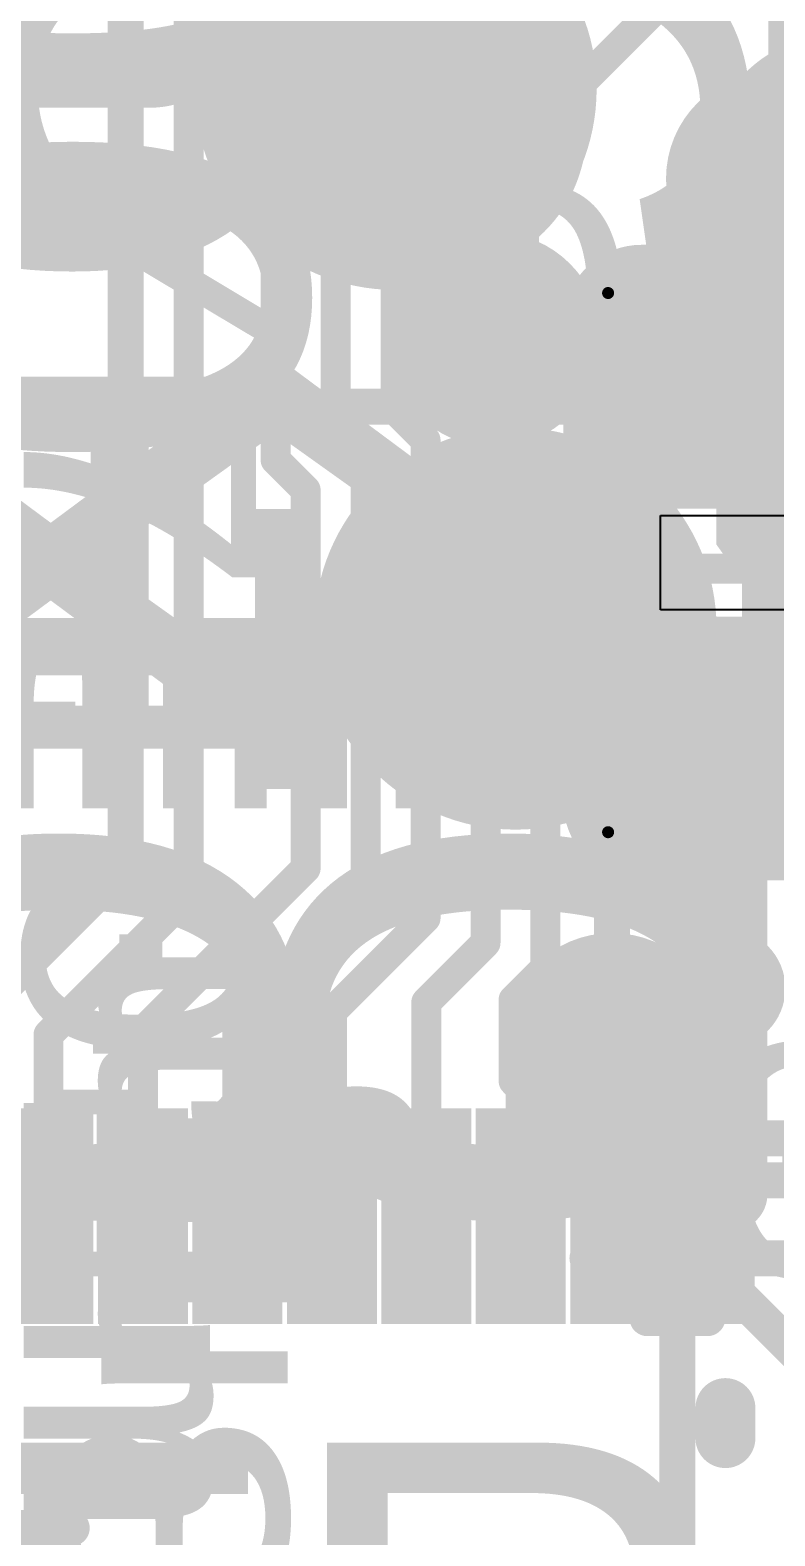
# Model space of a CAD drawing. Header units: inches. Extents: x -2.12 to 4.45, y -3.15 to 1.57.
# Drawn here: x 2.6219 to 2.746, y -0.3469 to -0.0958 of the extents above; entities that cross this region are included whole.
import ezdxf

# ---------------------------------------------------------------- set-up
doc = ezdxf.new("R2010")
doc.units = ezdxf.units.IN
doc.header["$MEASUREMENT"] = 0
for name, color, linetype in [('Bottom', 5, 'Continuous'), ('Bottom Paste', 16, 'Continuous'), ('Bottom Solder', 6, 'Continuous'), ('bPlace', 56, 'Continuous'), ('Measures', 56, 'Continuous'), ('tDocu', 76, 'Continuous'), ('Top', 1, 'Continuous'), ('Top Glue Points', 56, 'Continuous'), ('Top Overlay', 2, 'Continuous'), ('Top Paste', 8, 'Continuous'), ('Top Solder', 216, 'Continuous'), ('Top Value', 56, 'Continuous'), ('tPlace', 56, 'Continuous'), ('Via Holes', 16, 'Continuous')]:
    doc.layers.add(name, color=color, linetype=linetype)
doc.styles.add('Arial', font='', dxfattribs={"height": 0.2})
doc.styles.add('Courier New', font='', dxfattribs={"height": 0.2})
doc.styles.get('Arial').set_extended_font_data('Arial')
doc.styles.get('Courier New').set_extended_font_data('Courier New')

# ---------------------------------------------------------------- blocks, each defined once
blk = doc.blocks.new('SOD323_NEX_L_3')
at = {"layer": 'Measures', "style": 'Courier New'}
for s, height, p in [('0.071in/1.803mm', 0.03875, (-0.159, -0.172)), ('Default Padstyle: RX41p5Y16D0T', 0.0775, (-0.644, -0.333))]:
    blk.add_text(s, height=height, dxfattribs=at).set_placement(p)
blk = doc.blocks.new('SOD323_NEX_L_8')
at = {"layer": 'Measures', "style": 'Courier New'}
for s, p in [('Alt 1 Padstyle: OX60Y90D30P', (-0.583, -0.408)), ('Alt 2 Padstyle: OX90Y60D30P', (-0.583, -0.483))]:
    blk.add_text(s, height=0.0775, dxfattribs=at).set_placement(p)
blk = doc.blocks.new('SMT_PAD_R1_5MM_B_12')
at = {"layer": 'Bottom'}
h = blk.add_hatch(color=5, dxfattribs=at)
edge = h.paths.add_edge_path()
edge.add_arc((0, 0), 0.02953, 0, 360)
at = {"layer": 'Bottom Paste'}
h = blk.add_hatch(color=16, dxfattribs=at)
edge = h.paths.add_edge_path()
edge.add_arc((0, 0), 0.02953, 0, 360)
at = {"layer": 'Bottom Solder'}
h = blk.add_hatch(color=6, dxfattribs=at)
edge = h.paths.add_edge_path()
edge.add_arc((0, 0), 0.03353, 0, 360)
blk = doc.blocks.new('SMT_PAD_R1_5MM_B_21')
at = {"layer": 'Bottom'}
h = blk.add_hatch(color=5, dxfattribs=at)
edge = h.paths.add_edge_path()
edge.add_arc((0, 0), 0.02953, 0, 360)
at = {"layer": 'Bottom Paste'}
h = blk.add_hatch(color=16, dxfattribs=at)
edge = h.paths.add_edge_path()
edge.add_arc((0, 0), 0.02953, 0, 360)
at = {"layer": 'Bottom Solder'}
h = blk.add_hatch(color=6, dxfattribs=at)
edge = h.paths.add_edge_path()
edge.add_arc((0, 0), 0.03353, 0, 360)
blk = doc.blocks.new('SMD3225_3_2X2_5X0_7_MTC_L_110')
at = {"layer": 'Measures', "const_width": 0.006}
blk.add_lwpolyline([(0.351, 0.065), (0.366, 0.065)], dxfattribs=at)
at = {"layer": 'Measures', "const_width": 0.003}
blk.add_lwpolyline([(0.3645, 0.065, 1), (0.3675, 0.065, 1)], format="xyb", close=True, dxfattribs=at)
at = {"layer": 'Measures', "style": 'Courier New'}
blk.add_text('0.037in/0.94mm', height=0.03875, dxfattribs=at).set_placement((-0.115, 0.185))
blk = doc.blocks.new('RP2040TR7_RPI_L_111')
at = {"layer": 'Top'}
for points in [[(-0.118, 0.10588), (-0.118, 0.09888), (-0.146, 0.09888), (-0.146, 0.10588)], [(-0.118, 0.09013), (-0.118, 0.08313), (-0.146, 0.08313), (-0.146, 0.09013)], [(-0.118, 0.07438), (-0.118, 0.06738), (-0.146, 0.06738), (-0.146, 0.07438)], [(-0.118, 0.05863), (-0.118, 0.05163), (-0.146, 0.05163), (-0.146, 0.05863)], [(-0.118, 0.04288), (-0.118, 0.03588), (-0.146, 0.03588), (-0.146, 0.04288)], [(-0.118, 0.02713), (-0.118, 0.02013), (-0.146, 0.02013), (-0.146, 0.02713)], [(-0.118, 0.01138), (-0.118, 0.00438), (-0.146, 0.00438), (-0.146, 0.01138)], [(-0.118, -0.00438), (-0.118, -0.01138), (-0.146, -0.01138), (-0.146, -0.00438)]]:
    blk.add_hatch(color=1, dxfattribs=at).paths.add_polyline_path(points)
at = {"layer": 'Top Paste'}
for points in [[(-0.118, 0.10588), (-0.118, 0.09888), (-0.146, 0.09888), (-0.146, 0.10588)], [(-0.118, 0.09013), (-0.118, 0.08313), (-0.146, 0.08313), (-0.146, 0.09013)], [(-0.118, 0.07438), (-0.118, 0.06738), (-0.146, 0.06738), (-0.146, 0.07438)], [(-0.118, 0.05863), (-0.118, 0.05163), (-0.146, 0.05163), (-0.146, 0.05863)], [(-0.118, 0.04288), (-0.118, 0.03588), (-0.146, 0.03588), (-0.146, 0.04288)], [(-0.118, 0.02713), (-0.118, 0.02013), (-0.146, 0.02013), (-0.146, 0.02713)], [(-0.118, 0.01138), (-0.118, 0.00438), (-0.146, 0.00438), (-0.146, 0.01138)], [(-0.118, -0.00438), (-0.118, -0.01138), (-0.146, -0.01138), (-0.146, -0.00438)]]:
    blk.add_hatch(color=8, dxfattribs=at).paths.add_polyline_path(points)
at = {"layer": 'Top Solder'}
for points in [[(-0.114, 0.10988), (-0.114, 0.09488), (-0.15, 0.09488), (-0.15, 0.10988)], [(-0.114, 0.09413), (-0.114, 0.07913), (-0.15, 0.07913), (-0.15, 0.09413)], [(-0.114, 0.07838), (-0.114, 0.06338), (-0.15, 0.06338), (-0.15, 0.07838)], [(-0.114, 0.06263), (-0.114, 0.04763), (-0.15, 0.04763), (-0.15, 0.06263)], [(-0.114, 0.04688), (-0.114, 0.03188), (-0.15, 0.03188), (-0.15, 0.04688)], [(-0.114, 0.03113), (-0.114, 0.01613), (-0.15, 0.01613), (-0.15, 0.03113)], [(-0.114, 0.01538), (-0.114, 0.00038), (-0.15, 0.00038), (-0.15, 0.01538)], [(-0.114, -0.00038), (-0.114, -0.01538), (-0.15, -0.01538), (-0.15, -0.00038)]]:
    blk.add_hatch(color=216, dxfattribs=at).paths.add_polyline_path(points)
at = {"layer": 'Measures', "const_width": 0.006}
for points in [[(-0.267, -0.138), (-0.267, 0.138)], [(-0.138, -0.267), (-0.138, 0.138)]]:
    blk.add_lwpolyline(points, dxfattribs=at)
at = {"layer": 'tDocu', "const_width": 0.006}
for points in [[(-0.138, -0.138), (-0.138, 0.138)], [(-0.138, 0.088), (-0.088, 0.138)], [(-0.138, 0.098), (-0.138, 0.107)], [(-0.138, 0.082), (-0.138, 0.091)], [(-0.138, 0.066), (-0.138, 0.075)], [(-0.138, 0.051), (-0.138, 0.06)], [(-0.138, 0.035), (-0.138, 0.044)], [(-0.138, 0.019), (-0.138, 0.028)], [(-0.138, 0.003), (-0.138, 0.012)], [(-0.138, -0.012), (-0.138, -0.003)]]:
    blk.add_lwpolyline(points, dxfattribs=at)
at = {"layer": 'tDocu', "const_width": 0.003}
for points in [[(-0.1395, 0.107, 1), (-0.1365, 0.107, 1)], [(-0.1395, 0.098, 1), (-0.1365, 0.098, 1)], [(-0.1395, 0.091, 1), (-0.1365, 0.091, 1)], [(-0.1395, 0.088, 1), (-0.1365, 0.088, 1)], [(-0.1395, 0.082, 1), (-0.1365, 0.082, 1)], [(-0.1395, 0.075, 1), (-0.1365, 0.075, 1)], [(-0.1395, 0.066, 1), (-0.1365, 0.066, 1)], [(-0.1395, 0.06, 1), (-0.1365, 0.06, 1)], [(-0.1395, 0.051, 1), (-0.1365, 0.051, 1)], [(-0.1395, 0.044, 1), (-0.1365, 0.044, 1)], [(-0.1395, 0.035, 1), (-0.1365, 0.035, 1)], [(-0.1395, 0.028, 1), (-0.1365, 0.028, 1)], [(-0.1395, 0.019, 1), (-0.1365, 0.019, 1)], [(-0.1395, 0.012, 1), (-0.1365, 0.012, 1)], [(-0.1395, 0.003, 1), (-0.1365, 0.003, 1)], [(-0.1395, -0.003, 1), (-0.1365, -0.003, 1)], [(-0.1395, -0.012, 1), (-0.1365, -0.012, 1)]]:
    blk.add_lwpolyline(points, format="xyb", close=True, dxfattribs=at)
at = {"layer": 'tPlace'}
for points, const_width in [([(-0.165, 0.105, 1), (-0.175, 0.105, 1)], 0.01), ([(-0.1775, 0.105, 1), (-0.1725, 0.105, 1)], 0.005), ([(-0.1675, 0.105, 1), (-0.1625, 0.105, 1)], 0.005)]:
    blk.add_lwpolyline(points, format="xyb", close=True, dxfattribs=dict(at, const_width=const_width))
at = {"layer": 'Measures', "style": 'Courier New'}
blk.add_text('0.276in/7.01mm', height=0.03875, dxfattribs=at).set_placement((-0.583, -0.012))
blk = doc.blocks.new('W25Q16JVUXIQ_WIN_L_112')
at = {"layer": 'Measures', "const_width": 0.006}
for points in [[(-0.153, 0.03), (-0.153, 0.08)], [(-0.158, 0.04), (-0.148, 0.04)], [(-0.158, 0.04), (-0.153, 0.03)], [(-0.153, 0.03), (-0.148, 0.04)], [(-0.168, 0.03), (-0.153, 0.03)], [(-0.153, 0.03), (-0.053, 0.03)], [(-0.168, 0.01), (-0.153, 0.01)], [(-0.158, 0), (-0.153, 0.01)], [(-0.153, 0.01), (-0.148, 0)], [(-0.153, -0.04), (-0.153, 0.01)], [(-0.153, 0.01), (-0.053, 0.01)], [(-0.158, 0), (-0.148, 0)]]:
    blk.add_lwpolyline(points, dxfattribs=at)
at = {"layer": 'Measures', "const_width": 0.003}
for points in [[(-0.1545, 0.08, 1), (-0.1515, 0.08, 1)], [(-0.1595, 0.04, 1), (-0.1565, 0.04, 1)], [(-0.1595, 0.04, 1), (-0.1565, 0.04, 1)], [(-0.1495, 0.04, 1), (-0.1465, 0.04, 1)], [(-0.1495, 0.04, 1), (-0.1465, 0.04, 1)], [(-0.1695, 0.03, 1), (-0.1665, 0.03, 1)], [(-0.1545, 0.03, 1), (-0.1515, 0.03, 1)], [(-0.1545, 0.03, 1), (-0.1515, 0.03, 1)], [(-0.1545, 0.03, 1), (-0.1515, 0.03, 1)], [(-0.1545, 0.03, 1), (-0.1515, 0.03, 1)], [(-0.1545, 0.03, 1), (-0.1515, 0.03, 1)], [(-0.1695, 0.01, 1), (-0.1665, 0.01, 1)], [(-0.1545, 0.01, 1), (-0.1515, 0.01, 1)], [(-0.1545, 0.01, 1), (-0.1515, 0.01, 1)], [(-0.1545, 0.01, 1), (-0.1515, 0.01, 1)], [(-0.1545, 0.01, 1), (-0.1515, 0.01, 1)], [(-0.1545, 0.01, 1), (-0.1515, 0.01, 1)], [(-0.1595, 0, 1), (-0.1565, 0, 1)], [(-0.1595, 0, 1), (-0.1565, 0, 1)], [(-0.1495, 0, 1), (-0.1465, 0, 1)], [(-0.1495, 0, 1), (-0.1465, 0, 1)]]:
    blk.add_lwpolyline(points, format="xyb", close=True, dxfattribs=at)
at = {"layer": 'Measures', "style": 'Courier New'}
for s, p in [('0.02in/0.508mm', (-0.197, 0.15)), ('0.02in/0.5mm', (-0.423, 0.007))]:
    blk.add_text(s, height=0.03875, dxfattribs=at).set_placement(p)
blk = doc.blocks.new('C0603_122')
at = {"layer": 'Top'}
for points in [[(-0.043, 0.0197), (-0.013, 0.0197), (-0.013, -0.0197), (-0.043, -0.0197)], [(0.013, 0.0197), (0.043, 0.0197), (0.043, -0.0197), (0.013, -0.0197)]]:
    blk.add_hatch(color=1, dxfattribs=at).paths.add_polyline_path(points)
at = {"layer": 'Top Paste'}
for points in [[(-0.043, 0.0197), (-0.013, 0.0197), (-0.013, -0.0197), (-0.043, -0.0197)], [(0.013, 0.0197), (0.043, 0.0197), (0.043, -0.0197), (0.013, -0.0197)]]:
    blk.add_hatch(color=8, dxfattribs=at).paths.add_polyline_path(points)
at = {"layer": 'Top Solder'}
for points in [[(-0.047, 0.0237), (-0.009, 0.0237), (-0.009, -0.0237), (-0.047, -0.0237)], [(0.009, 0.0237), (0.047, 0.0237), (0.047, -0.0237), (0.009, -0.0237)]]:
    blk.add_hatch(color=216, dxfattribs=at).paths.add_polyline_path(points)
at = {"layer": 'Top', "const_width": 0.002}
for points in [[(-0.04496, 0.02056), (-0.04496, -0.02056)], [(-0.04496, 0.02056), (0.04496, 0.02056)], [(0.04496, 0.02056), (0.04496, -0.02056)], [(-0.04496, -0.02056), (0.04496, -0.02056)]]:
    blk.add_lwpolyline(points, dxfattribs=at)
at = {"layer": 'Top', "const_width": 0.001}
for points in [[(-0.04546, 0.02056, 1), (-0.04446, 0.02056, 1)], [(-0.04546, 0.02056, 1), (-0.04446, 0.02056, 1)], [(0.04446, 0.02056, 1), (0.04546, 0.02056, 1)], [(0.04446, 0.02056, 1), (0.04546, 0.02056, 1)], [(-0.04546, -0.02056, 1), (-0.04446, -0.02056, 1)], [(-0.04546, -0.02056, 1), (-0.04446, -0.02056, 1)], [(0.04446, -0.02056, 1), (0.04546, -0.02056, 1)], [(0.04446, -0.02056, 1), (0.04546, -0.02056, 1)]]:
    blk.add_lwpolyline(points, format="xyb", close=True, dxfattribs=at)
at = {"layer": 'Top Glue Points'}
for p, q in [((-0.00787, -0.01181), (-0.00787, 0.01181)), ((-0.00787, 0.01181), (0.00787, 0.01181)), ((0.00787, 0.01181), (0.00787, -0.01181)), ((0.00787, -0.01181), (-0.00787, -0.01181))]:
    blk.add_line(p, q, dxfattribs=at)
at = {"layer": 'tPlace', "const_width": 0.006}
for points in [[(-0.05, 0.015, -0.414214), (-0.04, 0.025)], [(0.04, 0.025, -0.414214), (0.05, 0.015)], [(0.05, -0.01, -0.414214), (0.035, -0.025)], [(-0.04, -0.025, -0.414214), (-0.05, -0.015)]]:
    blk.add_lwpolyline(points, format="xyb", dxfattribs=at)
for points in [[(-0.04, 0.025), (-0.01, 0.025)], [(0.01, 0.025), (0.04, 0.025)], [(-0.05, 0.015), (-0.05, -0.015)], [(0.05, 0.015), (0.05, -0.01)], [(-0.04, -0.025), (-0.01, -0.025)], [(0.01, -0.025), (0.035, -0.025)]]:
    blk.add_lwpolyline(points, dxfattribs=at)
at = {"layer": 'tPlace', "const_width": 0.003}
for points in [[(-0.0415, 0.025, 1), (-0.0385, 0.025, 1)], [(-0.0415, 0.025, 1), (-0.0385, 0.025, 1)], [(-0.0115, 0.025, 1), (-0.0085, 0.025, 1)], [(0.0085, 0.025, 1), (0.0115, 0.025, 1)], [(0.0385, 0.025, 1), (0.0415, 0.025, 1)], [(0.0385, 0.025, 1), (0.0415, 0.025, 1)], [(-0.0515, 0.015, 1), (-0.0485, 0.015, 1)], [(-0.0515, 0.015, 1), (-0.0485, 0.015, 1)], [(0.0485, 0.015, 1), (0.0515, 0.015, 1)], [(0.0485, 0.015, 1), (0.0515, 0.015, 1)], [(0.0485, -0.01, 1), (0.0515, -0.01, 1)], [(0.0485, -0.01, 1), (0.0515, -0.01, 1)], [(-0.0515, -0.015, 1), (-0.0485, -0.015, 1)], [(-0.0515, -0.015, 1), (-0.0485, -0.015, 1)], [(-0.0415, -0.025, 1), (-0.0385, -0.025, 1)], [(-0.0415, -0.025, 1), (-0.0385, -0.025, 1)], [(-0.0115, -0.025, 1), (-0.0085, -0.025, 1)], [(0.0085, -0.025, 1), (0.0115, -0.025, 1)], [(0.0335, -0.025, 1), (0.0365, -0.025, 1)], [(0.0335, -0.025, 1), (0.0365, -0.025, 1)]]:
    blk.add_lwpolyline(points, format="xyb", close=True, dxfattribs=at)

msp = doc.modelspace()

# ---------------------------------------------------------------- hatches: boundary and pattern name
at = {"layer": 'Bottom'}
h = msp.add_hatch(color=5, dxfattribs=at)
edge = h.paths.add_edge_path()
edge.add_arc((2.7458, -0.12061), 0.013905, 0, 360)
h = msp.add_hatch(color=5, dxfattribs=at)
edge = h.paths.add_edge_path()
edge.add_arc((2.69921, -0.14741), 0.013905, 0, 360)
h = msp.add_hatch(color=5, dxfattribs=at)
edge = h.paths.add_edge_path()
edge.add_arc((2.71889, -0.26429), 0.013905, 0, 360)
at = {"layer": 'Bottom Solder'}
h = msp.add_hatch(color=6, dxfattribs=at)
edge = h.paths.add_edge_path()
edge.add_arc((2.7458, -0.12061), 0.017905, 0, 360)
h = msp.add_hatch(color=6, dxfattribs=at)
edge = h.paths.add_edge_path()
edge.add_arc((2.69921, -0.14741), 0.017905, 0, 360)
h = msp.add_hatch(color=6, dxfattribs=at)
edge = h.paths.add_edge_path()
edge.add_arc((2.71889, -0.26429), 0.017905, 0, 360)
at = {"layer": 'Top'}
h = msp.add_hatch(color=1, dxfattribs=at)
edge = h.paths.add_edge_path()
edge.add_arc((2.7458, -0.12061), 0.013905, 0, 360)
h = msp.add_hatch(color=1, dxfattribs=at)
edge = h.paths.add_edge_path()
edge.add_arc((2.69921, -0.14741), 0.013905, 0, 360)
h = msp.add_hatch(color=1, dxfattribs=at)
edge = h.paths.add_edge_path()
edge.add_arc((2.71889, -0.26429), 0.013905, 0, 360)
at = {"layer": 'Top Solder'}
h = msp.add_hatch(color=216, dxfattribs=at)
edge = h.paths.add_edge_path()
edge.add_arc((2.7458, -0.12061), 0.017905, 0, 360)
h = msp.add_hatch(color=216, dxfattribs=at)
edge = h.paths.add_edge_path()
edge.add_arc((2.69921, -0.14741), 0.017905, 0, 360)
h = msp.add_hatch(color=216, dxfattribs=at)
edge = h.paths.add_edge_path()
edge.add_arc((2.71889, -0.26429), 0.017905, 0, 360)
at = {"layer": 'Via Holes'}
h = msp.add_hatch(color=7, dxfattribs=at)
edge = h.paths.add_edge_path()
edge.add_arc((2.7458, -0.12061), 0.005905, 0, 360)
h = msp.add_hatch(color=7, dxfattribs=at)
edge = h.paths.add_edge_path()
edge.add_arc((2.69921, -0.14741), 0.005905, 0, 360)
h = msp.add_hatch(color=7, dxfattribs=at)
edge = h.paths.add_edge_path()
edge.add_arc((2.71889, -0.26429), 0.005905, 0, 360)

# ---------------------------------------------------------------- linework, layer by layer
at = {"layer": 'Bottom'}
for points, const_width in [([(2.6828, -0.10561), (2.70421, -0.12702)], 0.005), ([(2.70421, -0.14241), (2.70421, -0.12702)], 0.005), ([(2.69921, -0.14741), (2.70421, -0.14241)], 0.005), ([(2.7028, -0.19561), (2.71889, -0.2117)], 0.006), ([(2.71889, -0.26429), (2.71889, -0.2117)], 0.006)]:
    msp.add_lwpolyline(points, dxfattribs=dict(at, const_width=const_width))
for points, const_width in [([(2.68155, -0.10561, 1), (2.68405, -0.10561, 1)], 0.0025), ([(2.70296, -0.12702, 1), (2.70546, -0.12702, 1)], 0.0025), ([(2.70296, -0.12702, 1), (2.70546, -0.12702, 1)], 0.0025), ([(2.70296, -0.14241, 1), (2.70546, -0.14241, 1)], 0.0025), ([(2.70296, -0.14241, 1), (2.70546, -0.14241, 1)], 0.0025), ([(2.69796, -0.14741, 1), (2.70046, -0.14741, 1)], 0.0025), ([(2.7013, -0.19561, 1), (2.7043, -0.19561, 1)], 0.003), ([(2.71739, -0.2117, 1), (2.72039, -0.2117, 1)], 0.003), ([(2.71739, -0.2117, 1), (2.72039, -0.2117, 1)], 0.003), ([(2.71739, -0.26429, 1), (2.72039, -0.26429, 1)], 0.003)]:
    msp.add_lwpolyline(points, format="xyb", close=True, dxfattribs=dict(at, const_width=const_width))
at = {"layer": 'Top'}
for points, const_width in [([(2.6483, -0.23996), (2.6483, 0.10631)], 0.005), ([(2.6378, -0.23561), (2.6378, 0.08939)], 0.006), ([(2.68573, -0.11854), (2.68573, -0.02854)], 0.005), ([(2.67573, -0.1144), (2.67573, -0.03268)], 0.005), ([(2.6828, -0.13561), (2.7428, -0.07561)], 0.005), ([(2.6628, -0.12733), (2.67573, -0.1144)], 0.005), ([(2.6728, -0.13147), (2.68573, -0.11854)], 0.005), ([(2.7368, -0.12961), (2.7458, -0.12061)], 0.007), ([(2.6628, -0.16749), (2.6628, -0.12733)], 0.005), ([(2.6728, -0.16334), (2.6728, -0.13147)], 0.005), ([(2.6828, -0.1592), (2.6828, -0.13561)], 0.005), ([(2.6978, -0.14881), (2.69921, -0.14741)], 0.005), ([(2.6978, -0.24804), (2.6978, -0.14881)], 0.005), ([(2.6828, -0.1592), (2.6878, -0.1642)], 0.005), ([(2.6728, -0.16334), (2.6778, -0.16834)], 0.005), ([(2.6878, -0.24389), (2.6878, -0.1642)], 0.005), ([(2.6628, -0.16749), (2.6678, -0.17249)], 0.005), ([(2.6778, -0.23975), (2.6778, -0.16834)], 0.005), ([(2.6678, -0.23561), (2.6678, -0.17249)], 0.005), ([(2.7078, -0.19561), (2.7178, -0.18561)], 0.005), ([(2.7178, -0.18561), (2.7606, -0.18561)], 0.005), ([(2.7078, -0.25218), (2.7078, -0.19561)], 0.005), ([(2.7388, -0.21261), (2.7578, -0.21261)], 0.012), ([(2.7388, -0.28998), (2.7388, -0.21261)], 0.012), ([(2.60918, -0.26423), (2.6378, -0.23561)], 0.005), ([(2.64068, -0.26273), (2.6678, -0.23561)], 0.005), ([(2.62493, -0.26333), (2.6483, -0.23996)], 0.005), ([(2.65643, -0.26113), (2.6778, -0.23975)], 0.005), ([(2.67218, -0.25952), (2.6878, -0.24389)], 0.005), ([(2.68793, -0.25791), (2.6978, -0.24804)], 0.005), ([(2.70249, -0.25749), (2.7078, -0.25218)], 0.005), ([(2.68793, -0.29361), (2.68793, -0.25791)], 0.005), ([(2.70249, -0.27108), (2.70249, -0.25749)], 0.005), ([(2.65643, -0.29361), (2.65643, -0.26113)], 0.005), ([(2.67218, -0.29361), (2.67218, -0.25952)], 0.005), ([(2.62493, -0.29361), (2.62493, -0.26333)], 0.005), ([(2.64068, -0.29361), (2.64068, -0.26273)], 0.005), ([(2.71889, -0.26429), (2.71943, -0.26482)], 0.006), ([(2.71943, -0.29361), (2.71943, -0.26482)], 0.006), ([(2.70249, -0.27108), (2.70368, -0.27227)], 0.005), ([(2.70368, -0.29361), (2.70368, -0.27227)], 0.005), ([(2.7368, -0.29199), (2.7388, -0.28998)], 0.012), ([(2.73518, -0.29361), (2.7368, -0.29199)], 0.006), ([(2.7378, -0.33061), (2.7378, -0.32561)], 0.01)]:
    msp.add_lwpolyline(points, dxfattribs=dict(at, const_width=const_width))
for points, const_width in [([(2.67448, -0.1144, 1), (2.67698, -0.1144, 1)], 0.0025), ([(2.67448, -0.1144, 1), (2.67698, -0.1144, 1)], 0.0025), ([(2.68448, -0.11854, 1), (2.68698, -0.11854, 1)], 0.0025), ([(2.68448, -0.11854, 1), (2.68698, -0.11854, 1)], 0.0025), ([(2.74405, -0.12061, 1), (2.74755, -0.12061, 1)], 0.0035), ([(2.66155, -0.12733, 1), (2.66405, -0.12733, 1)], 0.0025), ([(2.66155, -0.12733, 1), (2.66405, -0.12733, 1)], 0.0025), ([(2.73505, -0.12961, 1), (2.73855, -0.12961, 1)], 0.0035), ([(2.67155, -0.13147, 1), (2.67405, -0.13147, 1)], 0.0025), ([(2.67155, -0.13147, 1), (2.67405, -0.13147, 1)], 0.0025), ([(2.68155, -0.13561, 1), (2.68405, -0.13561, 1)], 0.0025), ([(2.68155, -0.13561, 1), (2.68405, -0.13561, 1)], 0.0025), ([(2.69796, -0.14741, 1), (2.70046, -0.14741, 1)], 0.0025), ([(2.69655, -0.14881, 1), (2.69905, -0.14881, 1)], 0.0025), ([(2.69655, -0.14881, 1), (2.69905, -0.14881, 1)], 0.0025), ([(2.68155, -0.1592, 1), (2.68405, -0.1592, 1)], 0.0025), ([(2.68155, -0.1592, 1), (2.68405, -0.1592, 1)], 0.0025), ([(2.67155, -0.16334, 1), (2.67405, -0.16334, 1)], 0.0025), ([(2.67155, -0.16334, 1), (2.67405, -0.16334, 1)], 0.0025), ([(2.68655, -0.1642, 1), (2.68905, -0.1642, 1)], 0.0025), ([(2.68655, -0.1642, 1), (2.68905, -0.1642, 1)], 0.0025), ([(2.66155, -0.16749, 1), (2.66405, -0.16749, 1)], 0.0025), ([(2.66155, -0.16749, 1), (2.66405, -0.16749, 1)], 0.0025), ([(2.67655, -0.16834, 1), (2.67905, -0.16834, 1)], 0.0025), ([(2.67655, -0.16834, 1), (2.67905, -0.16834, 1)], 0.0025), ([(2.66655, -0.17249, 1), (2.66905, -0.17249, 1)], 0.0025), ([(2.66655, -0.17249, 1), (2.66905, -0.17249, 1)], 0.0025), ([(2.71655, -0.18561, 1), (2.71905, -0.18561, 1)], 0.0025), ([(2.71655, -0.18561, 1), (2.71905, -0.18561, 1)], 0.0025), ([(2.70655, -0.19561, 1), (2.70905, -0.19561, 1)], 0.0025), ([(2.70655, -0.19561, 1), (2.70905, -0.19561, 1)], 0.0025), ([(2.7358, -0.21261, 1), (2.7418, -0.21261, 1)], 0.006), ([(2.7358, -0.21261, 1), (2.7418, -0.21261, 1)], 0.006), ([(2.6363, -0.23561, 1), (2.6393, -0.23561, 1)], 0.003), ([(2.63655, -0.23561, 1), (2.63905, -0.23561, 1)], 0.0025), ([(2.66655, -0.23561, 1), (2.66905, -0.23561, 1)], 0.0025), ([(2.66655, -0.23561, 1), (2.66905, -0.23561, 1)], 0.0025), ([(2.64705, -0.23996, 1), (2.64955, -0.23996, 1)], 0.0025), ([(2.64705, -0.23996, 1), (2.64955, -0.23996, 1)], 0.0025), ([(2.67655, -0.23975, 1), (2.67905, -0.23975, 1)], 0.0025), ([(2.67655, -0.23975, 1), (2.67905, -0.23975, 1)], 0.0025), ([(2.68655, -0.24389, 1), (2.68905, -0.24389, 1)], 0.0025), ([(2.68655, -0.24389, 1), (2.68905, -0.24389, 1)], 0.0025), ([(2.69655, -0.24804, 1), (2.69905, -0.24804, 1)], 0.0025), ([(2.69655, -0.24804, 1), (2.69905, -0.24804, 1)], 0.0025), ([(2.70655, -0.25218, 1), (2.70905, -0.25218, 1)], 0.0025), ([(2.70655, -0.25218, 1), (2.70905, -0.25218, 1)], 0.0025), ([(2.68668, -0.25791, 1), (2.68918, -0.25791, 1)], 0.0025), ([(2.68668, -0.25791, 1), (2.68918, -0.25791, 1)], 0.0025), ([(2.70124, -0.25749, 1), (2.70374, -0.25749, 1)], 0.0025), ([(2.70124, -0.25749, 1), (2.70374, -0.25749, 1)], 0.0025), ([(2.65518, -0.26113, 1), (2.65768, -0.26113, 1)], 0.0025), ([(2.65518, -0.26113, 1), (2.65768, -0.26113, 1)], 0.0025), ([(2.67093, -0.25952, 1), (2.67343, -0.25952, 1)], 0.0025), ([(2.67093, -0.25952, 1), (2.67343, -0.25952, 1)], 0.0025), ([(2.62368, -0.26333, 1), (2.62618, -0.26333, 1)], 0.0025), ([(2.62368, -0.26333, 1), (2.62618, -0.26333, 1)], 0.0025), ([(2.63943, -0.26273, 1), (2.64193, -0.26273, 1)], 0.0025), ([(2.63943, -0.26273, 1), (2.64193, -0.26273, 1)], 0.0025), ([(2.71739, -0.26429, 1), (2.72039, -0.26429, 1)], 0.003), ([(2.71793, -0.26482, 1), (2.72093, -0.26482, 1)], 0.003), ([(2.71793, -0.26482, 1), (2.72093, -0.26482, 1)], 0.003), ([(2.70124, -0.27108, 1), (2.70374, -0.27108, 1)], 0.0025), ([(2.70124, -0.27108, 1), (2.70374, -0.27108, 1)], 0.0025), ([(2.70243, -0.27227, 1), (2.70493, -0.27227, 1)], 0.0025), ([(2.70243, -0.27227, 1), (2.70493, -0.27227, 1)], 0.0025), ([(2.7338, -0.29199, 1), (2.7398, -0.29199, 1)], 0.006), ([(2.7358, -0.28998, 1), (2.7418, -0.28998, 1)], 0.006), ([(2.7358, -0.28998, 1), (2.7418, -0.28998, 1)], 0.006), ([(2.62368, -0.29361, 1), (2.62618, -0.29361, 1)], 0.0025), ([(2.63943, -0.29361, 1), (2.64193, -0.29361, 1)], 0.0025), ([(2.65518, -0.29361, 1), (2.65768, -0.29361, 1)], 0.0025), ([(2.67093, -0.29361, 1), (2.67343, -0.29361, 1)], 0.0025), ([(2.68668, -0.29361, 1), (2.68918, -0.29361, 1)], 0.0025), ([(2.70243, -0.29361, 1), (2.70493, -0.29361, 1)], 0.0025), ([(2.71793, -0.29361, 1), (2.72093, -0.29361, 1)], 0.003), ([(2.73368, -0.29361, 1), (2.73668, -0.29361, 1)], 0.003), ([(2.7353, -0.29199, 1), (2.7383, -0.29199, 1)], 0.003), ([(2.7353, -0.32561, 1), (2.7403, -0.32561, 1)], 0.005), ([(2.7353, -0.33061, 1), (2.7403, -0.33061, 1)], 0.005)]:
    msp.add_lwpolyline(points, format="xyb", close=True, dxfattribs=dict(at, const_width=const_width))

# ---------------------------------------------------------------- block references
for name, p, rotation in [('SOD323_NEX_L_3', (2.4928, -0.67061), 90), ('SOD323_NEX_L_8', (2.2578, -0.96061), 90), ('RP2040TR7_RPI_L_111', (2.6328, -0.42561), 270), ('SMT_PAD_R1_5MM_B_21', (2.6828, -0.10561), 180), ('C0603_122', (2.7388, -0.18461), 90), ('SMT_PAD_R1_5MM_B_12', (2.7028, -0.19561), 180)]:
    msp.add_blockref(name, p, dxfattribs=dict(rotation=rotation))
for name, p in [('W25Q16JVUXIQ_WIN_L_112', (2.8828, -0.31061)), ('SMD3225_3_2X2_5X0_7_MTC_L_110', (2.2628, -0.41061))]:
    msp.add_blockref(name, p)

# ---------------------------------------------------------------- texts
at = {"layer": 'bPlace', "style": 'Courier New', "text_generation_flag": 2}
for s, p in [('IO2', (2.6428, -0.12561)), ('IO0', (2.6678, -0.21561))]:
    msp.add_text(s, height=0.062, rotation=360, dxfattribs=at).set_placement(p)
at = {"layer": 'Top Overlay', "style": 'Arial'}
msp.add_text('R2', height=0.0775, rotation=90, dxfattribs=at).set_placement((2.822469, -0.125141))
at = {"layer": 'Top Value', "style": 'Arial'}
for p in [(2.8138, -0.20961), (2.6678, -0.23061)]:
    msp.add_text('100nF', height=0.0775, rotation=90, dxfattribs=at).set_placement(p)
msp.add_text('QTH-030-01-L-D-ACONN_QTH-030-02-L-D-A-K-FR_S00', height=0.0775, dxfattribs=at).set_placement((0.2324, -0.40886))

doc.saveas('drawing.dxf')
